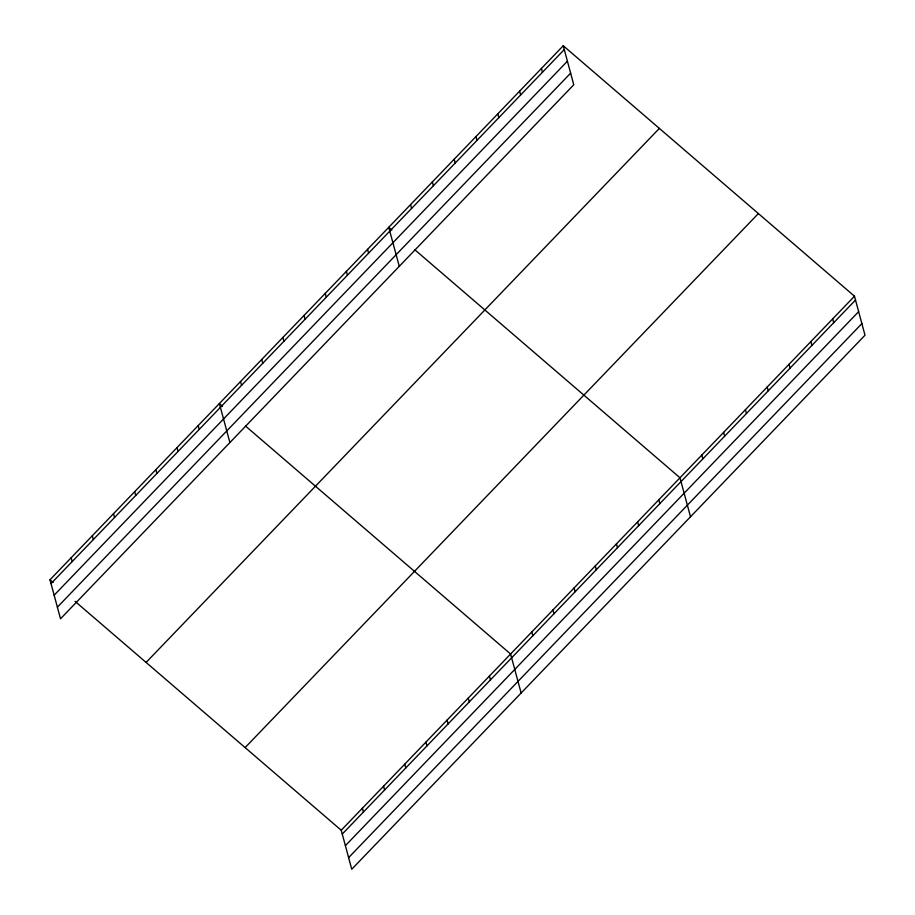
<?xml version="1.0" encoding="UTF-8"?>
<svg xmlns="http://www.w3.org/2000/svg" width="915" height="915" viewBox="0 0 915 915"><rect width="100%" height="100%" fill="white"/><g stroke="black" fill="none" stroke-linecap="round" stroke-linejoin="round"><path stroke-width="1.37" d="M563.251 45.75L573.774 84.752L60.516 618.792L49.993 579.778L563.251 45.75L854.484 296.208L865.007 335.222L351.749 869.25L341.226 830.248L75.064 601.349M51.023 583.598L564.281 49.559M54.157 595.207L567.414 61.179M57.382 607.171L570.64 73.143M146.091 662.437L659.36 128.397M245.117 747.589L758.375 213.561M341.226 830.248L854.484 296.208M342.256 834.057L855.514 300.029M345.39 845.666L858.647 311.638M348.615 857.641L861.873 323.601M391.872 230.02L388.738 227.32L399.272 266.322M414.861 249.784L679.982 477.779L690.505 516.792M222.505 406.249L219.371 403.549L229.894 442.551M245.483 426.013L510.604 654.019L521.127 693.021M49.993 579.778L53.127 582.478M832.673 318.912L833.702 322.721M810.862 341.604L811.891 345.413M789.05 364.307L790.08 368.116M767.227 386.999L768.257 390.808M745.416 409.691L746.446 413.511M723.605 432.395L724.634 436.203M701.794 455.087L702.823 458.895M658.8 499.807L659.829 503.627M541.44 68.442L542.469 72.262M637.629 521.847L638.659 525.656M519.629 91.145L520.658 94.954M616.458 543.876L617.488 547.685M497.806 113.837L498.835 117.646M595.288 565.905L596.317 569.713M475.994 136.541L477.024 140.35M574.117 587.933L575.146 591.742M454.183 159.233L455.213 163.042M552.946 609.962L553.975 613.771M432.372 181.925L433.401 185.745M531.775 631.99L532.804 635.799M410.56 204.628L411.59 208.437M489.434 676.048L490.463 679.856M367.567 249.349L368.596 253.158M468.251 698.076L469.281 701.885M346.396 271.378L347.425 275.186M447.08 720.105L448.11 723.914M325.225 293.406L326.255 297.215M425.91 742.134L426.939 745.942M304.054 315.435L305.084 319.244M404.739 764.162L405.768 767.971M282.884 337.463L283.913 341.272M383.568 786.191L384.597 790M261.713 359.492L262.742 363.301M362.397 808.22L363.427 812.028M240.542 381.521L241.571 385.341M198.189 425.578L199.218 429.398M177.018 447.607L178.048 451.427M155.847 469.635L156.877 473.455M134.677 491.664L135.706 495.484M113.506 513.692L114.535 517.513M92.335 535.721L93.364 539.541M71.164 557.75L72.194 561.57"/></g></svg>
